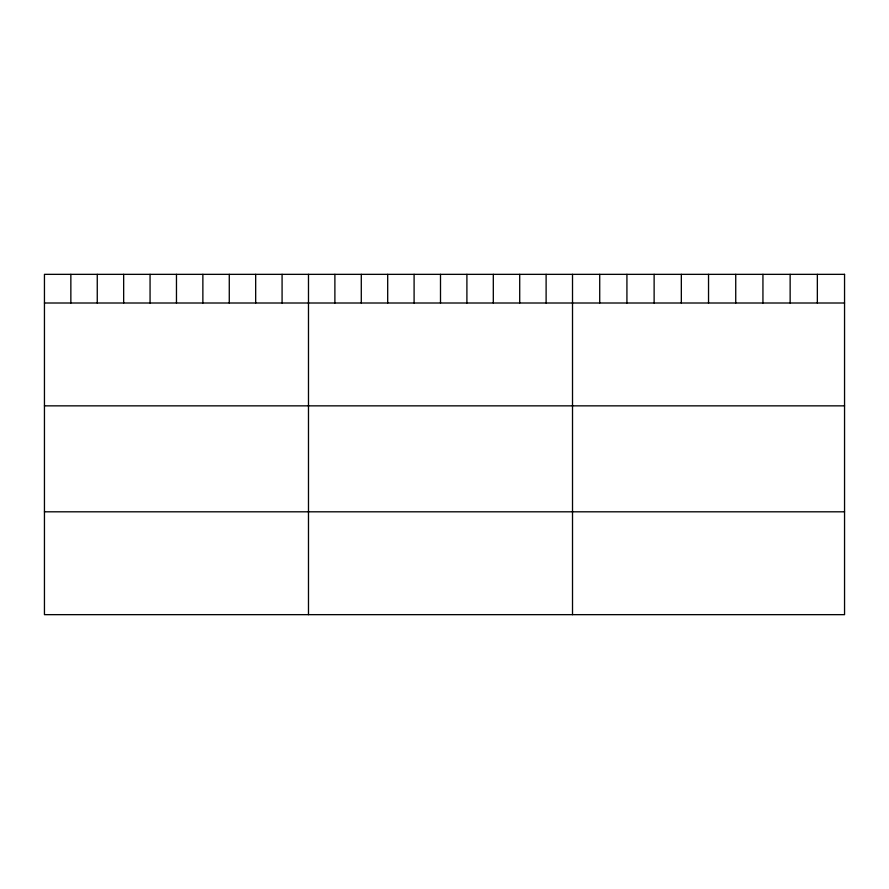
<?xml version="1.0" encoding="UTF-8"?>
<svg xmlns="http://www.w3.org/2000/svg" width="889" height="889" viewBox="0 0 889 889"><rect width="100%" height="100%" fill="white"/><g stroke="black" fill="none" stroke-linecap="round" stroke-linejoin="round"><path stroke-width="1.33" d="M44.45 303.005L844.55 303.005M44.45 405.851L844.55 405.851M44.45 511.808L844.55 511.808M817.347 274.345L817.347 303.005M790.143 274.345L790.143 303.005M762.94 274.345L762.94 303.005M735.736 274.345L735.736 303.005M708.533 274.345L708.533 303.005M681.33 274.345L681.33 303.005M654.126 274.345L654.126 303.005M626.923 274.345L626.923 303.005M599.719 274.345L599.719 303.005M572.516 274.345L572.516 614.655M546.113 274.345L546.113 303.005M519.709 274.345L519.709 303.005M493.306 274.345L493.306 303.005M466.903 274.345L466.903 303.005M440.5 274.345L440.5 303.005M414.096 274.345L414.096 303.005M387.693 274.345L387.693 303.005M361.29 274.345L361.29 303.005M334.886 274.345L334.886 303.005M308.483 274.345L308.483 614.655M282.08 274.345L282.08 303.005M255.676 274.345L255.676 303.005M229.273 274.345L229.273 303.005M202.87 274.345L202.87 303.005M176.467 274.345L176.467 303.005M150.063 274.345L150.063 303.005M123.66 274.345L123.66 303.005M97.257 274.345L97.257 303.005M70.853 274.345L70.853 303.005M844.55 274.345L44.45 274.345L44.45 614.655L844.55 614.655L844.55 274.345"/></g></svg>
